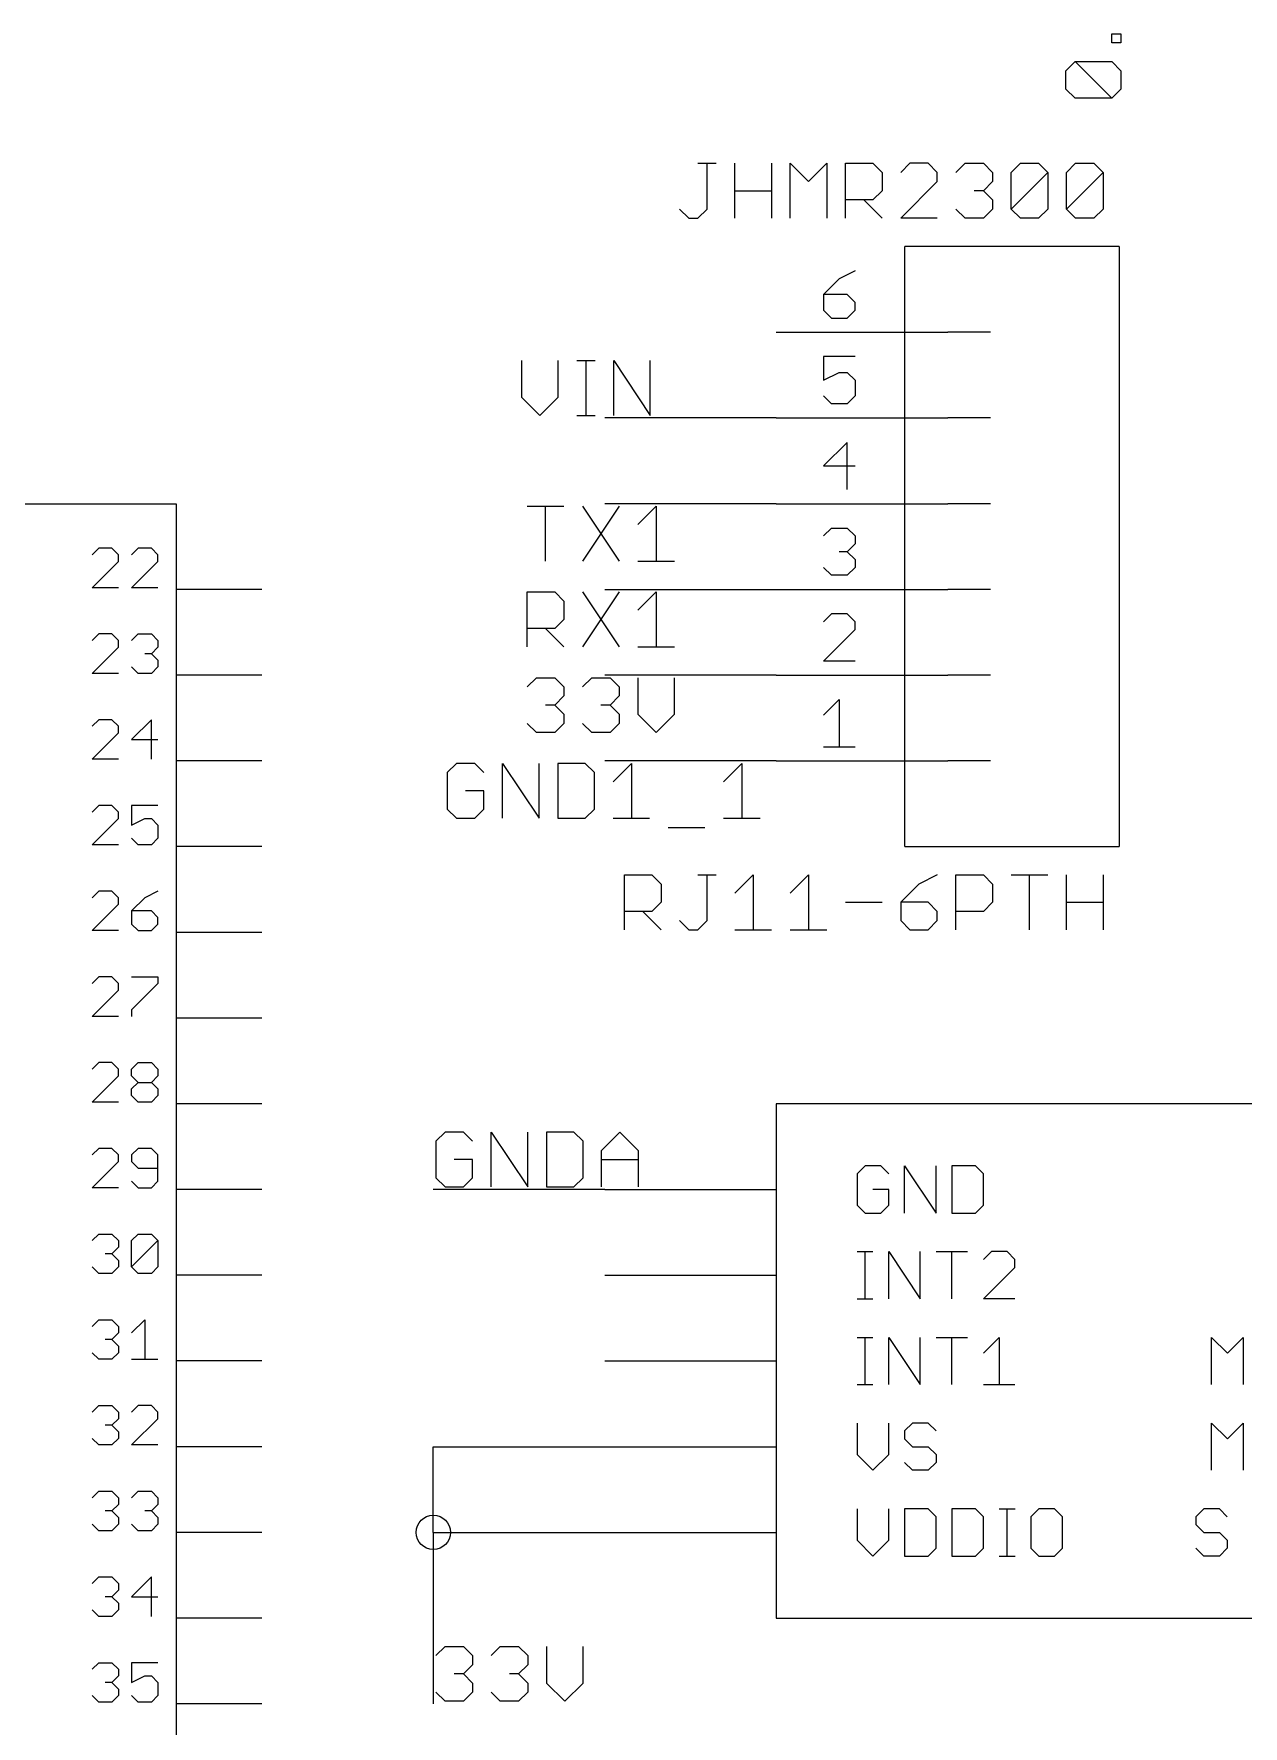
# Model space of a CAD drawing. Extents: x -22 to 134, y -4 to 205.
# Drawn here: x 61.8 to 97.7, y 47.6 to 97.7 of the extents above; entities that cross this region are included whole.
import ezdxf

# ---------------------------------------------------------------- set-up
doc = ezdxf.new("R2010")
doc.units = 0
for name, color, linetype in [('91', 82, 'CONTINUOUS'), ('94', 22, 'CONTINUOUS'), ('95', 253, 'CONTINUOUS'), ('96', 253, 'CONTINUOUS')]:
    doc.layers.add(name, color=color, linetype=linetype)

msp = doc.modelspace()

# ---------------------------------------------------------------- linework, layer by layer
at = {"layer": '91'}
for p, q in [((83.82, 86.36), (78.74, 86.36)), ((83.82, 83.82), (78.74, 83.82)), ((78.74, 81.28), (83.82, 81.28)), ((83.82, 78.74), (78.74, 78.74)), ((83.82, 76.2), (78.74, 76.2)), ((78.74, 63.5), (73.66, 63.5)), ((73.66, 55.88), (78.74, 55.88)), ((73.66, 53.34), (73.66, 55.88)), ((73.66, 53.34), (78.74, 53.34)), ((73.66, 53.34), (73.66, 48.26))]:
    msp.add_line(p, q, dxfattribs=at)
msp.add_circle((73.66, 53.34), 0.508, dxfattribs=at)
at = {"layer": '94'}
for p, q in [((87.63, 73.66), (87.63, 91.44)), ((93.98, 91.44), (87.63, 91.44)), ((93.98, 91.44), (93.98, 73.66)), ((83.82, 88.9), (88.9, 88.9)), ((90.17, 88.9), (88.9, 88.9)), ((83.82, 86.36), (88.9, 86.36)), ((90.17, 86.36), (88.9, 86.36)), ((0, 83.82), (66.04, 83.82)), ((66.04, 83.82), (66.04, 0)), ((83.82, 83.82), (88.9, 83.82)), ((90.17, 83.82), (88.9, 83.82)), ((63.7457, 82.5002), (63.5508, 82.3053)), ((64.1355, 82.5002), (63.7457, 82.5002)), ((64.3304, 82.3053), (64.1355, 82.5002)), ((64.3304, 82.1104), (64.3304, 82.3053)), ((64.9151, 82.5002), (64.7202, 82.3053)), ((65.3049, 82.5002), (64.9151, 82.5002)), ((65.4998, 82.3053), (65.3049, 82.5002)), ((65.4998, 82.1104), (65.4998, 82.3053)), ((63.5508, 81.3308), (64.3304, 82.1104)), ((64.7202, 81.3308), (65.4998, 82.1104)), ((64.3304, 81.3308), (63.5508, 81.3308)), ((65.4998, 81.3308), (64.7202, 81.3308)), ((68.58, 81.28), (66.04, 81.28)), ((83.82, 81.28), (88.9, 81.28)), ((90.17, 81.28), (88.9, 81.28)), ((63.7457, 79.9602), (63.5508, 79.7653)), ((64.1355, 79.9602), (63.7457, 79.9602)), ((64.3304, 79.7653), (64.1355, 79.9602)), ((64.3304, 79.5704), (64.3304, 79.7653)), ((64.7202, 79.7653), (64.9151, 79.9602)), ((64.9151, 79.9602), (65.3049, 79.9602)), ((65.3049, 79.9602), (65.4998, 79.7653)), ((65.4998, 79.7653), (65.4998, 79.5704)), ((63.5508, 78.7908), (64.3304, 79.5704)), ((65.3049, 79.3755), (65.11, 79.3755)), ((65.4998, 79.5704), (65.3049, 79.3755)), ((65.3049, 79.3755), (65.4998, 79.1806)), ((64.3304, 78.7908), (63.5508, 78.7908)), ((64.9151, 78.7908), (64.7202, 78.9857)), ((65.3049, 78.7908), (64.9151, 78.7908)), ((65.4998, 78.9857), (65.3049, 78.7908)), ((65.4998, 79.1806), (65.4998, 78.9857)), ((68.58, 78.74), (66.04, 78.74)), ((83.82, 78.74), (88.9, 78.74)), ((90.17, 78.74), (88.9, 78.74)), ((63.7457, 77.4202), (63.5508, 77.2253)), ((64.1355, 77.4202), (63.7457, 77.4202)), ((64.3304, 77.2253), (64.1355, 77.4202)), ((64.3304, 77.0304), (64.3304, 77.2253)), ((65.3049, 77.4202), (64.7202, 76.8355)), ((65.3049, 76.2508), (65.3049, 77.4202)), ((63.5508, 76.2508), (64.3304, 77.0304)), ((64.7202, 76.8355), (65.4998, 76.8355)), ((64.3304, 76.2508), (63.5508, 76.2508)), ((68.58, 76.2), (66.04, 76.2)), ((83.82, 76.2), (88.9, 76.2)), ((90.17, 76.2), (88.9, 76.2)), ((63.7457, 74.8802), (63.5508, 74.6853)), ((64.1355, 74.8802), (63.7457, 74.8802)), ((64.3304, 74.6853), (64.1355, 74.8802)), ((65.4998, 74.8802), (64.7202, 74.8802)), ((64.7202, 74.8802), (64.7202, 74.2955)), ((63.5508, 73.7108), (64.3304, 74.4904)), ((64.3304, 74.4904), (64.3304, 74.6853)), ((64.7202, 74.2955), (65.11, 74.4904)), ((65.11, 74.4904), (65.3049, 74.4904)), ((65.3049, 74.4904), (65.4998, 74.2955)), ((65.4998, 74.2955), (65.4998, 73.9057)), ((64.3304, 73.7108), (63.5508, 73.7108)), ((64.9151, 73.7108), (64.7202, 73.9057)), ((65.3049, 73.7108), (64.9151, 73.7108)), ((65.4998, 73.9057), (65.3049, 73.7108)), ((68.58, 73.66), (66.04, 73.66)), ((87.63, 73.66), (93.98, 73.66)), ((63.7457, 72.3402), (63.5508, 72.1453)), ((64.1355, 72.3402), (63.7457, 72.3402)), ((64.3304, 72.1453), (64.1355, 72.3402)), ((65.4998, 72.3402), (65.11, 72.1453)), ((63.5508, 71.1708), (64.3304, 71.9504)), ((64.3304, 71.9504), (64.3304, 72.1453)), ((65.11, 72.1453), (64.7202, 71.7555)), ((64.7202, 71.7555), (64.7202, 71.3657)), ((65.3049, 71.7555), (64.7202, 71.7555)), ((65.4998, 71.5606), (65.3049, 71.7555)), ((64.7202, 71.3657), (64.9151, 71.1708)), ((65.3049, 71.1708), (65.4998, 71.3657)), ((65.4998, 71.3657), (65.4998, 71.5606)), ((64.3304, 71.1708), (63.5508, 71.1708)), ((64.9151, 71.1708), (65.3049, 71.1708)), ((68.58, 71.12), (66.04, 71.12)), ((63.7457, 69.8002), (63.5508, 69.6053)), ((64.1355, 69.8002), (63.7457, 69.8002)), ((64.3304, 69.6053), (64.1355, 69.8002)), ((64.7202, 69.8002), (65.4998, 69.8002)), ((65.4998, 69.8002), (65.4998, 69.6053)), ((63.5508, 68.6308), (64.3304, 69.4104)), ((64.3304, 69.4104), (64.3304, 69.6053)), ((65.4998, 69.6053), (64.7202, 68.8257)), ((64.7202, 68.8257), (64.7202, 68.6308)), ((64.3304, 68.6308), (63.5508, 68.6308)), ((68.58, 68.58), (66.04, 68.58)), ((63.7457, 67.2602), (63.5508, 67.0653)), ((64.1355, 67.2602), (63.7457, 67.2602)), ((64.3304, 67.0653), (64.1355, 67.2602)), ((64.7202, 67.0653), (64.9151, 67.2602)), ((64.9151, 67.2602), (65.3049, 67.2602)), ((65.3049, 67.2602), (65.4998, 67.0653)), ((63.5508, 66.0908), (64.3304, 66.8704)), ((64.3304, 66.8704), (64.3304, 67.0653)), ((64.7202, 66.8704), (64.7202, 67.0653)), ((64.9151, 66.6755), (64.7202, 66.8704)), ((65.4998, 66.8704), (65.3049, 66.6755)), ((65.4998, 67.0653), (65.4998, 66.8704)), ((64.7202, 66.4806), (64.9151, 66.6755)), ((64.7202, 66.2857), (64.7202, 66.4806)), ((64.9151, 66.0908), (64.7202, 66.2857)), ((64.9151, 66.6755), (65.3049, 66.6755)), ((65.3049, 66.6755), (65.4998, 66.4806)), ((65.4998, 66.2857), (65.3049, 66.0908)), ((65.4998, 66.4806), (65.4998, 66.2857)), ((64.3304, 66.0908), (63.5508, 66.0908)), ((65.3049, 66.0908), (64.9151, 66.0908)), ((68.58, 66.04), (66.04, 66.04)), ((104.14, 66.04), (83.82, 66.04)), ((83.82, 66.04), (83.82, 50.8)), ((63.7457, 64.7202), (63.5508, 64.5253)), ((64.1355, 64.7202), (63.7457, 64.7202)), ((64.3304, 64.5253), (64.1355, 64.7202)), ((64.9151, 64.7202), (64.7202, 64.5253)), ((65.3049, 64.7202), (64.9151, 64.7202)), ((65.4998, 64.5253), (65.3049, 64.7202)), ((63.5508, 63.5508), (64.3304, 64.3304)), ((64.3304, 64.3304), (64.3304, 64.5253)), ((64.7202, 64.5253), (64.7202, 64.3304)), ((64.7202, 64.3304), (64.9151, 64.1355)), ((65.4998, 63.7457), (65.4998, 64.5253)), ((64.7202, 63.7457), (64.9151, 63.5508)), ((64.9151, 64.1355), (65.4998, 64.1355)), ((65.3049, 63.5508), (65.4998, 63.7457)), ((64.3304, 63.5508), (63.5508, 63.5508)), ((64.9151, 63.5508), (65.3049, 63.5508)), ((68.58, 63.5), (66.04, 63.5)), ((78.74, 63.5), (83.82, 63.5)), ((63.5508, 61.9853), (63.7457, 62.1802)), ((63.7457, 62.1802), (64.1355, 62.1802)), ((64.1355, 62.1802), (64.3304, 61.9853)), ((64.7202, 61.9853), (64.9151, 62.1802)), ((64.9151, 62.1802), (65.3049, 62.1802)), ((65.3049, 62.1802), (65.4998, 61.9853)), ((64.3304, 61.7904), (64.1355, 61.5955)), ((64.3304, 61.9853), (64.3304, 61.7904)), ((64.7202, 61.2057), (64.7202, 61.9853)), ((64.7202, 61.2057), (65.4998, 61.9853)), ((65.4998, 61.9853), (65.4998, 61.2057)), ((63.7457, 61.0108), (63.5508, 61.2057)), ((64.1355, 61.5955), (63.9406, 61.5955)), ((64.1355, 61.5955), (64.3304, 61.4006)), ((64.3304, 61.2057), (64.1355, 61.0108)), ((64.3304, 61.4006), (64.3304, 61.2057)), ((64.9151, 61.0108), (64.7202, 61.2057)), ((65.4998, 61.2057), (65.3049, 61.0108)), ((64.1355, 61.0108), (63.7457, 61.0108)), ((65.3049, 61.0108), (64.9151, 61.0108)), ((68.58, 60.96), (66.04, 60.96)), ((78.74, 60.96), (83.82, 60.96)), ((63.5508, 59.4453), (63.7457, 59.6402)), ((63.7457, 59.6402), (64.1355, 59.6402)), ((64.1355, 59.6402), (64.3304, 59.4453)), ((64.3304, 59.2504), (64.1355, 59.0555)), ((64.3304, 59.4453), (64.3304, 59.2504)), ((64.7202, 59.2504), (65.11, 59.6402)), ((65.11, 59.6402), (65.11, 58.4708)), ((63.7457, 58.4708), (63.5508, 58.6657)), ((64.1355, 59.0555), (63.9406, 59.0555)), ((64.1355, 59.0555), (64.3304, 58.8606)), ((64.3304, 58.6657), (64.1355, 58.4708)), ((64.3304, 58.8606), (64.3304, 58.6657)), ((64.1355, 58.4708), (63.7457, 58.4708)), ((64.7202, 58.4708), (65.4998, 58.4708)), ((68.58, 58.42), (66.04, 58.42)), ((78.74, 58.42), (83.82, 58.42)), ((63.5508, 56.9053), (63.7457, 57.1002)), ((63.7457, 57.1002), (64.1355, 57.1002)), ((64.1355, 57.1002), (64.3304, 56.9053)), ((64.3304, 56.7104), (64.1355, 56.5155)), ((64.3304, 56.9053), (64.3304, 56.7104)), ((64.9151, 57.1002), (64.7202, 56.9053)), ((64.7202, 55.9308), (65.4998, 56.7104)), ((65.3049, 57.1002), (64.9151, 57.1002)), ((65.4998, 56.9053), (65.3049, 57.1002)), ((65.4998, 56.7104), (65.4998, 56.9053)), ((64.1355, 56.5155), (63.9406, 56.5155)), ((64.1355, 56.5155), (64.3304, 56.3206)), ((64.3304, 56.3206), (64.3304, 56.1257)), ((63.7457, 55.9308), (63.5508, 56.1257)), ((64.1355, 55.9308), (63.7457, 55.9308)), ((64.3304, 56.1257), (64.1355, 55.9308)), ((65.4998, 55.9308), (64.7202, 55.9308)), ((68.58, 55.88), (66.04, 55.88)), ((78.74, 55.88), (83.82, 55.88)), ((63.5508, 54.3653), (63.7457, 54.5602)), ((63.7457, 54.5602), (64.1355, 54.5602)), ((64.1355, 54.5602), (64.3304, 54.3653)), ((64.3304, 54.1704), (64.1355, 53.9755)), ((64.3304, 54.3653), (64.3304, 54.1704)), ((64.7202, 54.3653), (64.9151, 54.5602)), ((64.9151, 54.5602), (65.3049, 54.5602)), ((65.3049, 54.5602), (65.4998, 54.3653)), ((65.4998, 54.1704), (65.3049, 53.9755)), ((65.4998, 54.3653), (65.4998, 54.1704)), ((64.1355, 53.9755), (63.9406, 53.9755)), ((64.1355, 53.9755), (64.3304, 53.7806)), ((64.3304, 53.7806), (64.3304, 53.5857)), ((65.3049, 53.9755), (65.11, 53.9755)), ((65.3049, 53.9755), (65.4998, 53.7806)), ((65.4998, 53.7806), (65.4998, 53.5857)), ((63.7457, 53.3908), (63.5508, 53.5857)), ((64.1355, 53.3908), (63.7457, 53.3908)), ((64.3304, 53.5857), (64.1355, 53.3908)), ((64.9151, 53.3908), (64.7202, 53.5857)), ((65.3049, 53.3908), (64.9151, 53.3908)), ((65.4998, 53.5857), (65.3049, 53.3908)), ((68.58, 53.34), (66.04, 53.34)), ((78.74, 53.34), (83.82, 53.34)), ((63.5508, 51.8253), (63.7457, 52.0202)), ((63.7457, 52.0202), (64.1355, 52.0202)), ((64.1355, 52.0202), (64.3304, 51.8253)), ((64.3304, 51.8253), (64.3304, 51.6304)), ((65.3049, 52.0202), (64.7202, 51.4355)), ((65.3049, 50.8508), (65.3049, 52.0202)), ((64.1355, 51.4355), (63.9406, 51.4355)), ((64.3304, 51.6304), (64.1355, 51.4355)), ((64.1355, 51.4355), (64.3304, 51.2406)), ((64.3304, 51.2406), (64.3304, 51.0457)), ((64.7202, 51.4355), (65.4998, 51.4355)), ((63.7457, 50.8508), (63.5508, 51.0457)), ((64.1355, 50.8508), (63.7457, 50.8508)), ((64.3304, 51.0457), (64.1355, 50.8508)), ((68.58, 50.8), (66.04, 50.8)), ((83.82, 50.8), (104.14, 50.8)), ((63.5508, 49.2853), (63.7457, 49.4802)), ((63.7457, 49.4802), (64.1355, 49.4802)), ((64.1355, 49.4802), (64.3304, 49.2853)), ((64.3304, 49.2853), (64.3304, 49.0904)), ((65.4998, 49.4802), (64.7202, 49.4802)), ((64.7202, 49.4802), (64.7202, 48.8955)), ((64.1355, 48.8955), (63.9406, 48.8955)), ((64.3304, 49.0904), (64.1355, 48.8955)), ((64.1355, 48.8955), (64.3304, 48.7006)), ((64.3304, 48.7006), (64.3304, 48.5057)), ((64.7202, 48.8955), (65.11, 49.0904)), ((65.11, 49.0904), (65.3049, 49.0904)), ((65.3049, 49.0904), (65.4998, 48.8955)), ((65.4998, 48.8955), (65.4998, 48.5057)), ((63.7457, 48.3108), (63.5508, 48.5057)), ((64.1355, 48.3108), (63.7457, 48.3108)), ((64.3304, 48.5057), (64.1355, 48.3108)), ((64.9151, 48.3108), (64.7202, 48.5057)), ((65.3049, 48.3108), (64.9151, 48.3108)), ((65.4998, 48.5057), (65.3049, 48.3108)), ((68.58, 48.26), (66.04, 48.26))]:
    msp.add_line(p, q, dxfattribs=at)
at = {"layer": '95'}
for p, q in [((81.5013, 93.9052), (82.0436, 93.9052)), ((81.7724, 92.5494), (81.7724, 93.9052)), ((82.5961, 92.2782), (82.5961, 93.9052)), ((83.6807, 93.9052), (83.6807, 92.2782)), ((84.2332, 92.2782), (84.2332, 93.9052)), ((84.2332, 93.9052), (84.7756, 93.3629)), ((84.7756, 93.3629), (85.3179, 93.9052)), ((85.3179, 93.9052), (85.3179, 92.2782)), ((85.8704, 92.2782), (85.8704, 93.9052)), ((85.8704, 93.9052), (86.6839, 93.9052)), ((86.6839, 93.9052), (86.9551, 93.634)), ((87.7787, 93.9052), (87.5076, 93.634)), ((88.321, 93.9052), (87.7787, 93.9052)), ((88.5922, 93.634), (88.321, 93.9052)), ((89.1447, 93.634), (89.4159, 93.9052)), ((89.4159, 93.9052), (89.9582, 93.9052)), ((89.9582, 93.9052), (90.2294, 93.634)), ((90.7819, 93.634), (91.053, 93.9052)), ((91.053, 93.9052), (91.5954, 93.9052)), ((91.5954, 93.9052), (91.8665, 93.634)), ((92.419, 93.634), (92.6902, 93.9052)), ((92.6902, 93.9052), (93.2325, 93.9052)), ((93.2325, 93.9052), (93.5037, 93.634)), ((86.9551, 93.634), (86.9551, 93.0917)), ((87.5076, 92.2782), (88.5922, 93.3629)), ((88.5922, 93.3629), (88.5922, 93.634)), ((90.2294, 93.3629), (89.9582, 93.0917)), ((90.2294, 93.634), (90.2294, 93.3629)), ((90.7819, 92.5494), (90.7819, 93.634)), ((90.7819, 92.5494), (91.8665, 93.634)), ((91.8665, 93.634), (91.8665, 92.5494)), ((92.419, 92.5494), (92.419, 93.634)), ((92.419, 92.5494), (93.5037, 93.634)), ((93.5037, 93.634), (93.5037, 92.5494)), ((82.5961, 93.0917), (83.6807, 93.0917)), ((86.6839, 92.8205), (85.8704, 92.8205)), ((86.4127, 92.8205), (86.9551, 92.2782)), ((86.9551, 93.0917), (86.6839, 92.8205)), ((89.9582, 93.0917), (89.687, 93.0917)), ((89.9582, 93.0917), (90.2294, 92.8205)), ((90.2294, 92.8205), (90.2294, 92.5494)), ((80.9589, 92.5494), (81.2301, 92.2782)), ((81.2301, 92.2782), (81.5013, 92.2782)), ((81.5013, 92.2782), (81.7724, 92.5494)), ((88.5922, 92.2782), (87.5076, 92.2782)), ((89.4159, 92.2782), (89.1447, 92.5494)), ((89.9582, 92.2782), (89.4159, 92.2782)), ((90.2294, 92.5494), (89.9582, 92.2782)), ((91.053, 92.2782), (90.7819, 92.5494)), ((91.5954, 92.2782), (91.053, 92.2782)), ((91.8665, 92.5494), (91.5954, 92.2782)), ((92.6902, 92.2782), (92.419, 92.5494)), ((93.2325, 92.2782), (92.6902, 92.2782)), ((93.5037, 92.5494), (93.2325, 92.2782)), ((85.6895, 90.4843), (85.2234, 90.0182)), ((86.1556, 90.7173), (85.6895, 90.4843)), ((85.2234, 90.0182), (85.2234, 89.5521)), ((85.9225, 90.0182), (85.2234, 90.0182)), ((86.1556, 89.7852), (85.9225, 90.0182)), ((86.1556, 89.5521), (86.1556, 89.7852)), ((85.2234, 89.5521), (85.4565, 89.3191)), ((85.4565, 89.3191), (85.9225, 89.3191)), ((85.9225, 89.3191), (86.1556, 89.5521)), ((76.2762, 88.0632), (76.2762, 86.9785)), ((77.3609, 86.9785), (77.3609, 88.0632)), ((77.9134, 88.0632), (78.4557, 88.0632)), ((78.1845, 86.4362), (78.1845, 88.0632)), ((79.0048, 86.4362), (79.0048, 88.0632)), ((79.0048, 88.0632), (80.0895, 86.4362)), ((80.0895, 86.4362), (80.0895, 88.0632)), ((86.1556, 88.1773), (85.2234, 88.1773)), ((85.2234, 88.1773), (85.2234, 87.4782)), ((85.2234, 87.4782), (85.6895, 87.7112)), ((85.6895, 87.7112), (85.9225, 87.7112)), ((85.9225, 87.7112), (86.1556, 87.4782)), ((86.1556, 87.4782), (86.1556, 87.0121)), ((76.2762, 86.9785), (76.8185, 86.4362)), ((76.8185, 86.4362), (77.3609, 86.9785)), ((85.4565, 86.7791), (85.2234, 87.0121)), ((85.9225, 86.7791), (85.4565, 86.7791)), ((86.1556, 87.0121), (85.9225, 86.7791)), ((77.9134, 86.4362), (78.4557, 86.4362)), ((85.9225, 85.6373), (85.2234, 84.9382)), ((85.9225, 84.2391), (85.9225, 85.6373)), ((85.2234, 84.9382), (86.1556, 84.9382)), ((76.4447, 83.7452), (77.5294, 83.7452)), ((76.9871, 82.1182), (76.9871, 83.7452)), ((78.0819, 83.7452), (79.1665, 82.1182)), ((79.1665, 83.7452), (78.0819, 82.1182)), ((79.719, 83.2029), (80.2614, 83.7452)), ((80.2614, 83.7452), (80.2614, 82.1182)), ((85.2234, 82.8643), (85.4565, 83.0973)), ((85.4565, 83.0973), (85.9225, 83.0973)), ((85.9225, 83.0973), (86.1556, 82.8643)), ((86.1556, 82.8643), (86.1556, 82.6312)), ((85.9225, 82.3982), (85.6895, 82.3982)), ((86.1556, 82.6312), (85.9225, 82.3982)), ((85.9225, 82.3982), (86.1556, 82.1652)), ((79.719, 82.1182), (80.8037, 82.1182)), ((85.4565, 81.6991), (85.2234, 81.9321)), ((86.1556, 81.9321), (85.9225, 81.6991)), ((86.1556, 82.1652), (86.1556, 81.9321)), ((85.9225, 81.6991), (85.4565, 81.6991)), ((76.4447, 79.5782), (76.4447, 81.2052)), ((76.4447, 81.2052), (77.2582, 81.2052)), ((77.2582, 81.2052), (77.5294, 80.934)), ((77.5294, 80.934), (77.5294, 80.3917)), ((78.0819, 81.2052), (79.1665, 79.5782)), ((79.1665, 81.2052), (78.0819, 79.5782)), ((79.719, 80.6629), (80.2614, 81.2052)), ((80.2614, 81.2052), (80.2614, 79.5782)), ((77.5294, 80.3917), (77.2582, 80.1205)), ((85.4565, 80.5573), (85.2234, 80.3243)), ((85.9225, 80.5573), (85.4565, 80.5573)), ((86.1556, 80.3243), (85.9225, 80.5573)), ((86.1556, 80.0912), (86.1556, 80.3243)), ((77.2582, 80.1205), (76.4447, 80.1205)), ((76.9871, 80.1205), (77.5294, 79.5782)), ((85.2234, 79.1591), (86.1556, 80.0912)), ((79.719, 79.5782), (80.8037, 79.5782)), ((86.1556, 79.1591), (85.2234, 79.1591)), ((76.4447, 78.394), (76.7159, 78.6652)), ((76.7159, 78.6652), (77.2582, 78.6652)), ((77.2582, 78.6652), (77.5294, 78.394)), ((77.5294, 78.394), (77.5294, 78.1229)), ((78.0819, 78.394), (78.353, 78.6652)), ((78.353, 78.6652), (78.8954, 78.6652)), ((78.8954, 78.6652), (79.1665, 78.394)), ((79.1665, 78.394), (79.1665, 78.1229)), ((79.719, 78.6652), (79.719, 77.5805)), ((80.8037, 77.5805), (80.8037, 78.6652)), ((77.2582, 77.8517), (76.9871, 77.8517)), ((77.5294, 78.1229), (77.2582, 77.8517)), ((77.2582, 77.8517), (77.5294, 77.5805)), ((78.8954, 77.8517), (78.6242, 77.8517)), ((79.1665, 78.1229), (78.8954, 77.8517)), ((78.8954, 77.8517), (79.1665, 77.5805)), ((85.2234, 77.5512), (85.6895, 78.0173)), ((85.6895, 78.0173), (85.6895, 76.6191)), ((76.7159, 77.0382), (76.4447, 77.3094)), ((77.5294, 77.3094), (77.2582, 77.0382)), ((77.5294, 77.5805), (77.5294, 77.3094)), ((78.353, 77.0382), (78.0819, 77.3094)), ((79.1665, 77.3094), (78.8954, 77.0382)), ((79.1665, 77.5805), (79.1665, 77.3094)), ((79.719, 77.5805), (80.2614, 77.0382)), ((80.2614, 77.0382), (80.8037, 77.5805)), ((77.2582, 77.0382), (76.7159, 77.0382)), ((78.8954, 77.0382), (78.353, 77.0382)), ((85.2234, 76.6191), (86.1556, 76.6191)), ((74.3444, 76.1252), (74.0732, 75.854)), ((74.0732, 75.854), (74.0732, 74.7694)), ((74.8867, 76.1252), (74.3444, 76.1252)), ((75.1579, 75.854), (74.8867, 76.1252)), ((75.7104, 74.4982), (75.7104, 76.1252)), ((75.7104, 76.1252), (76.7951, 74.4982)), ((76.7951, 74.4982), (76.7951, 76.1252)), ((77.3476, 76.1252), (77.3476, 74.4982)), ((78.1611, 76.1252), (77.3476, 76.1252)), ((78.4322, 75.854), (78.1611, 76.1252)), ((78.4322, 74.7694), (78.4322, 75.854)), ((78.9847, 75.5829), (79.527, 76.1252)), ((79.527, 76.1252), (79.527, 74.4982)), ((82.259, 75.5829), (82.8014, 76.1252)), ((82.8014, 76.1252), (82.8014, 74.4982)), ((75.1579, 75.3117), (74.6156, 75.3117)), ((75.1579, 74.7694), (75.1579, 75.3117)), ((74.0732, 74.7694), (74.3444, 74.4982)), ((74.8867, 74.4982), (75.1579, 74.7694)), ((78.1611, 74.4982), (78.4322, 74.7694)), ((74.3444, 74.4982), (74.8867, 74.4982)), ((77.3476, 74.4982), (78.1611, 74.4982)), ((78.9847, 74.4982), (80.0694, 74.4982)), ((80.6219, 74.227), (81.7065, 74.227)), ((82.259, 74.4982), (83.3437, 74.4982)), ((74.0074, 65.2032), (73.7362, 64.932)), ((74.5497, 65.2032), (74.0074, 65.2032)), ((74.8209, 64.932), (74.5497, 65.2032)), ((75.3734, 63.5762), (75.3734, 65.2032)), ((75.3734, 65.2032), (76.458, 63.5762)), ((76.458, 63.5762), (76.458, 65.2032)), ((77.0105, 65.2032), (77.0105, 63.5762)), ((77.824, 65.2032), (77.0105, 65.2032)), ((78.0952, 64.932), (77.824, 65.2032)), ((78.6477, 64.6609), (79.19, 65.2032)), ((79.19, 65.2032), (79.7323, 64.6609)), ((73.7362, 64.932), (73.7362, 63.8474)), ((78.0952, 63.8474), (78.0952, 64.932)), ((74.8209, 64.3897), (74.2785, 64.3897)), ((74.8209, 63.8474), (74.8209, 64.3897)), ((78.6477, 63.5762), (78.6477, 64.6609)), ((78.6477, 64.3897), (79.7323, 64.3897)), ((79.7323, 64.6609), (79.7323, 63.5762)), ((86.4533, 64.1997), (86.2203, 63.9667)), ((86.9194, 64.1997), (86.4533, 64.1997)), ((87.1524, 63.9667), (86.9194, 64.1997)), ((87.6236, 62.8015), (87.6236, 64.1997)), ((87.6236, 64.1997), (88.5557, 62.8015)), ((88.5557, 62.8015), (88.5557, 64.1997)), ((89.0269, 64.1997), (89.0269, 62.8015)), ((89.726, 64.1997), (89.0269, 64.1997)), ((89.959, 63.9667), (89.726, 64.1997)), ((73.7362, 63.8474), (74.0074, 63.5762)), ((74.5497, 63.5762), (74.8209, 63.8474)), ((77.824, 63.5762), (78.0952, 63.8474)), ((86.2203, 63.9667), (86.2203, 63.0345)), ((89.959, 63.0345), (89.959, 63.9667)), ((74.0074, 63.5762), (74.5497, 63.5762)), ((77.0105, 63.5762), (77.824, 63.5762)), ((87.1524, 63.5006), (86.6864, 63.5006)), ((87.1524, 63.0345), (87.1524, 63.5006)), ((86.2203, 63.0345), (86.4533, 62.8015)), ((86.4533, 62.8015), (86.9194, 62.8015)), ((86.9194, 62.8015), (87.1524, 63.0345)), ((89.0269, 62.8015), (89.726, 62.8015)), ((89.726, 62.8015), (89.959, 63.0345)), ((86.2203, 61.6597), (86.6864, 61.6597)), ((86.4533, 60.2615), (86.4533, 61.6597)), ((87.1558, 60.2615), (87.1558, 61.6597)), ((87.1558, 61.6597), (88.0879, 60.2615)), ((88.0879, 60.2615), (88.0879, 61.6597)), ((88.5591, 61.6597), (89.4912, 61.6597)), ((89.0252, 60.2615), (89.0252, 61.6597)), ((90.1954, 61.6597), (89.9624, 61.4267)), ((89.9624, 60.2615), (90.8945, 61.1936)), ((90.6615, 61.6597), (90.1954, 61.6597)), ((90.8945, 61.4267), (90.6615, 61.6597)), ((90.8945, 61.1936), (90.8945, 61.4267)), ((86.2203, 60.2615), (86.6864, 60.2615)), ((90.8945, 60.2615), (89.9624, 60.2615)), ((86.2203, 59.1197), (86.6864, 59.1197)), ((86.4533, 57.7215), (86.4533, 59.1197)), ((87.1558, 57.7215), (87.1558, 59.1197)), ((87.1558, 59.1197), (88.0879, 57.7215)), ((88.0879, 57.7215), (88.0879, 59.1197)), ((88.5591, 59.1197), (89.4912, 59.1197)), ((89.0252, 57.7215), (89.0252, 59.1197)), ((89.9624, 58.6536), (90.4284, 59.1197)), ((90.4284, 59.1197), (90.4284, 57.7215)), ((96.7213, 57.7215), (96.7213, 59.1197)), ((96.7213, 59.1197), (97.1874, 58.6536)), ((97.1874, 58.6536), (97.6535, 59.1197)), ((97.6535, 59.1197), (97.6535, 57.7215)), ((86.2203, 57.7215), (86.6864, 57.7215)), ((89.9624, 57.7215), (90.8945, 57.7215)), ((86.2203, 56.5797), (86.2203, 55.6476)), ((87.1524, 55.6476), (87.1524, 56.5797)), ((87.8566, 56.5797), (87.6236, 56.3467)), ((87.6236, 56.3467), (87.6236, 56.1136)), ((88.3227, 56.5797), (87.8566, 56.5797)), ((88.5557, 56.3467), (88.3227, 56.5797)), ((96.7213, 55.1815), (96.7213, 56.5797)), ((96.7213, 56.5797), (97.1874, 56.1136)), ((97.1874, 56.1136), (97.6535, 56.5797)), ((97.6535, 56.5797), (97.6535, 55.1815)), ((87.6236, 56.1136), (87.8566, 55.8806)), ((87.8566, 55.8806), (88.3227, 55.8806)), ((88.3227, 55.8806), (88.5557, 55.6476)), ((86.2203, 55.6476), (86.6864, 55.1815)), ((86.6864, 55.1815), (87.1524, 55.6476)), ((87.8566, 55.1815), (87.6236, 55.4145)), ((88.3227, 55.1815), (87.8566, 55.1815)), ((88.5557, 55.4145), (88.3227, 55.1815)), ((88.5557, 55.6476), (88.5557, 55.4145)), ((86.2203, 54.0397), (86.2203, 53.1076)), ((87.1524, 53.1076), (87.1524, 54.0397)), ((87.6236, 54.0397), (87.6236, 52.6415)), ((88.3227, 54.0397), (87.6236, 54.0397)), ((88.5557, 53.8067), (88.3227, 54.0397)), ((88.5557, 52.8745), (88.5557, 53.8067)), ((89.0269, 54.0397), (89.0269, 52.6415)), ((89.726, 54.0397), (89.0269, 54.0397)), ((89.959, 53.8067), (89.726, 54.0397)), ((89.959, 52.8745), (89.959, 53.8067)), ((90.4301, 54.0397), (90.8962, 54.0397)), ((90.6632, 52.6415), (90.6632, 54.0397)), ((91.5987, 54.0397), (91.3657, 53.8067)), ((91.3657, 53.8067), (91.3657, 52.8745)), ((92.0648, 54.0397), (91.5987, 54.0397)), ((92.2978, 53.8067), (92.0648, 54.0397)), ((92.2978, 52.8745), (92.2978, 53.8067)), ((96.4866, 54.0397), (96.2536, 53.8067)), ((96.2536, 53.8067), (96.2536, 53.5736)), ((96.9527, 54.0397), (96.4866, 54.0397)), ((97.1857, 53.8067), (96.9527, 54.0397)), ((96.2536, 53.5736), (96.4866, 53.3406)), ((96.4866, 53.3406), (96.9527, 53.3406)), ((96.9527, 53.3406), (97.1857, 53.1076)), ((86.2203, 53.1076), (86.6864, 52.6415)), ((86.6864, 52.6415), (87.1524, 53.1076)), ((88.3227, 52.6415), (88.5557, 52.8745)), ((89.726, 52.6415), (89.959, 52.8745)), ((91.3657, 52.8745), (91.5987, 52.6415)), ((92.0648, 52.6415), (92.2978, 52.8745)), ((96.4866, 52.6415), (96.2536, 52.8745)), ((97.1857, 52.8745), (96.9527, 52.6415)), ((97.1857, 53.1076), (97.1857, 52.8745)), ((87.6236, 52.6415), (88.3227, 52.6415)), ((89.0269, 52.6415), (89.726, 52.6415)), ((90.4301, 52.6415), (90.8962, 52.6415)), ((91.5987, 52.6415), (92.0648, 52.6415)), ((96.9527, 52.6415), (96.4866, 52.6415)), ((73.7362, 49.692), (74.0074, 49.9632)), ((74.0074, 49.9632), (74.5497, 49.9632)), ((74.5497, 49.9632), (74.8209, 49.692)), ((74.8209, 49.692), (74.8209, 49.4209)), ((75.3734, 49.692), (75.6445, 49.9632)), ((75.6445, 49.9632), (76.1869, 49.9632)), ((76.1869, 49.9632), (76.458, 49.692)), ((76.458, 49.692), (76.458, 49.4209)), ((77.0105, 49.9632), (77.0105, 48.8785)), ((78.0952, 48.8785), (78.0952, 49.9632)), ((74.5497, 49.1497), (74.2785, 49.1497)), ((74.8209, 49.4209), (74.5497, 49.1497)), ((74.5497, 49.1497), (74.8209, 48.8785)), ((76.1869, 49.1497), (75.9157, 49.1497)), ((76.458, 49.4209), (76.1869, 49.1497)), ((76.1869, 49.1497), (76.458, 48.8785)), ((74.8209, 48.8785), (74.8209, 48.6074)), ((76.458, 48.8785), (76.458, 48.6074)), ((77.0105, 48.8785), (77.5528, 48.3362)), ((77.5528, 48.3362), (78.0952, 48.8785)), ((74.0074, 48.3362), (73.7362, 48.6074)), ((74.5497, 48.3362), (74.0074, 48.3362)), ((74.8209, 48.6074), (74.5497, 48.3362)), ((75.6445, 48.3362), (75.3734, 48.6074)), ((76.1869, 48.3362), (75.6445, 48.3362)), ((76.458, 48.6074), (76.1869, 48.3362))]:
    msp.add_line(p, q, dxfattribs=at)
at = {"layer": '96'}
for p, q in [((93.7596, 97.4701), (93.7596, 97.7413)), ((93.7596, 97.7413), (94.0308, 97.7413)), ((94.0308, 97.4701), (93.7596, 97.4701)), ((94.0308, 97.7413), (94.0308, 97.4701)), ((92.4038, 96.6465), (92.675, 96.9176)), ((92.675, 96.9176), (93.7596, 96.9176)), ((93.7596, 95.833), (92.675, 96.9176)), ((93.7596, 96.9176), (94.0308, 96.6465)), ((92.4038, 96.1041), (92.4038, 96.6465)), ((94.0308, 96.6465), (94.0308, 96.1041)), ((92.675, 95.833), (92.4038, 96.1041)), ((93.7596, 95.833), (92.675, 95.833)), ((94.0308, 96.1041), (93.7596, 95.833)), ((79.3218, 71.1962), (79.3218, 72.8232)), ((79.3218, 72.8232), (80.1353, 72.8232)), ((80.1353, 72.8232), (80.4064, 72.552)), ((81.5013, 72.8232), (82.0436, 72.8232)), ((81.7724, 71.4674), (81.7724, 72.8232)), ((82.5961, 72.2809), (83.1384, 72.8232)), ((83.1384, 72.8232), (83.1384, 71.1962)), ((84.2332, 72.2809), (84.7756, 72.8232)), ((84.7756, 72.8232), (84.7756, 71.1962)), ((88.5922, 72.8232), (88.0499, 72.552)), ((89.1447, 71.1962), (89.1447, 72.8232)), ((89.1447, 72.8232), (89.9582, 72.8232)), ((89.9582, 72.8232), (90.2294, 72.552)), ((90.7819, 72.8232), (91.8665, 72.8232)), ((91.3242, 71.1962), (91.3242, 72.8232)), ((92.419, 71.1962), (92.419, 72.8232)), ((93.5037, 72.8232), (93.5037, 71.1962)), ((80.4064, 72.552), (80.4064, 72.0097)), ((88.0499, 72.552), (87.5076, 72.0097)), ((90.2294, 72.552), (90.2294, 72.0097)), ((80.1353, 71.7385), (79.3218, 71.7385)), ((79.8641, 71.7385), (80.4064, 71.1962)), ((80.4064, 72.0097), (80.1353, 71.7385)), ((85.8704, 72.0097), (86.9551, 72.0097)), ((87.5076, 72.0097), (87.5076, 71.4674)), ((88.321, 72.0097), (87.5076, 72.0097)), ((88.5922, 71.7385), (88.321, 72.0097)), ((88.5922, 71.4674), (88.5922, 71.7385)), ((89.9582, 71.7385), (89.1447, 71.7385)), ((90.2294, 72.0097), (89.9582, 71.7385)), ((92.419, 72.0097), (93.5037, 72.0097)), ((80.9589, 71.4674), (81.2301, 71.1962)), ((81.5013, 71.1962), (81.7724, 71.4674)), ((87.5076, 71.4674), (87.7787, 71.1962)), ((88.321, 71.1962), (88.5922, 71.4674)), ((81.2301, 71.1962), (81.5013, 71.1962)), ((82.5961, 71.1962), (83.6807, 71.1962)), ((84.2332, 71.1962), (85.3179, 71.1962)), ((87.7787, 71.1962), (88.321, 71.1962))]:
    msp.add_line(p, q, dxfattribs=at)

doc.saveas('drawing.dxf')
